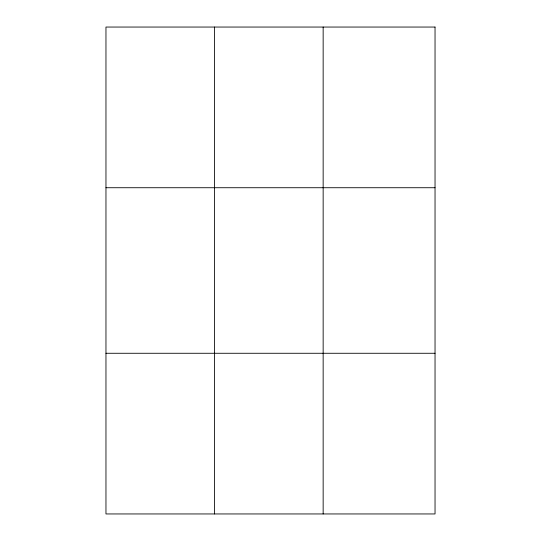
<?xml version="1.0" encoding="UTF-8"?>
<svg xmlns="http://www.w3.org/2000/svg" width="541" height="541" viewBox="0 0 541 541"><rect width="100%" height="100%" fill="white"/><g stroke="black" fill="none" stroke-linecap="round" stroke-linejoin="round"><path stroke-width="0.81" d="M214.561 513.95L214.561 27.05M323.153 513.95L323.153 27.05M105.962 187.727L435.038 187.727M105.962 353.273L435.038 353.273M435.038 27.05L435.038 513.95L105.962 513.95L105.962 27.05L435.038 27.05"/></g></svg>
